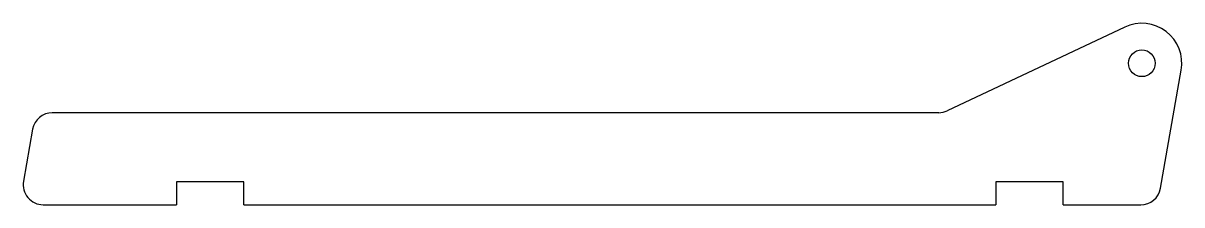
# Model space of a CAD drawing. Header units: millimetres. Extents: x -64 to 805, y -71 to 65.
import ezdxf

# ---------------------------------------------------------------- set-up
doc = ezdxf.new("R2010")
doc.units = ezdxf.units.MM
doc.layers.add('DXF_Temp', color=7, linetype='CONTINUOUS')

msp = doc.modelspace()

# ---------------------------------------------------------------- linework, layer by layer
at = {"layer": 'DXF_Temp'}
for p, q in [((762.22, 62.14), (629.04, -0.57)), ((788.97, -58.54), (804.54, 29.79)), ((622.65, -2), (-42.26, -2)), ((-57.03, -14.4), (-63.9, -53.33)), ((101.28, -53.74), (50.88, -53.74)), ((50.88, -53.74), (50.88, -70.94)), ((101.28, -70.94), (101.28, -53.74)), ((715.91, -53.74), (665.51, -53.74)), ((665.51, -53.74), (665.51, -70.94)), ((715.91, -70.94), (715.91, -53.74)), ((-49.12, -70.94), (50.88, -70.94)), ((101.28, -70.94), (665.51, -70.94)), ((715.91, -70.94), (774.2, -70.94))]:
    msp.add_line(p, q, dxfattribs=at)
msp.add_circle((775, 35), 10, dxfattribs=at)
for centre, radius, start, end in [((775, 35), 30, -10, 115.21426), ((-42.26, -17), 15, 90, 170), ((622.65, 13), 15, -90, -64.78574), ((-49.12, -55.94), 15, 170, -90), ((774.2, -55.94), 15, -90, -10)]:
    msp.add_arc(centre, radius, start, end, dxfattribs=at)

doc.saveas('drawing.dxf')
